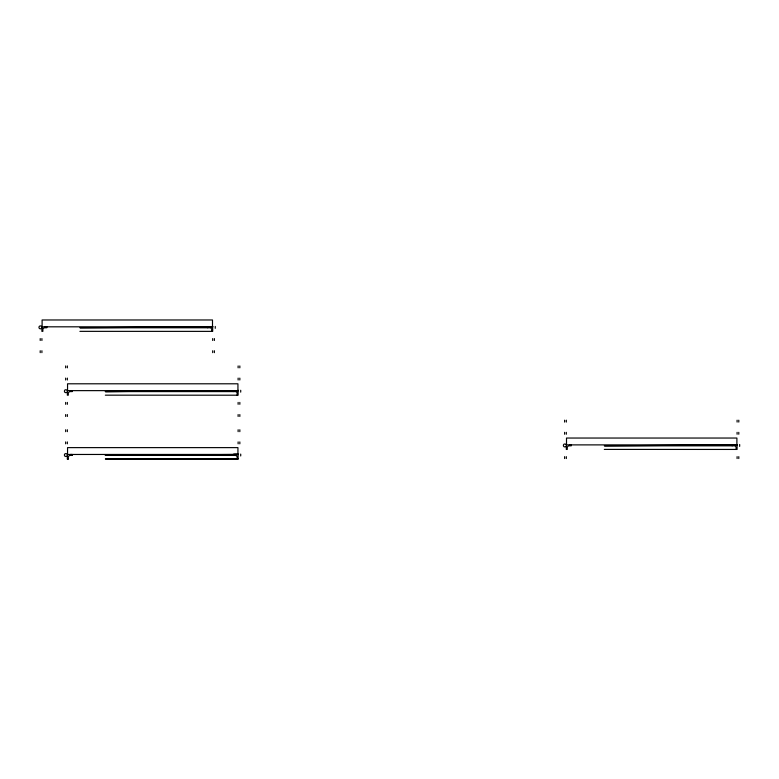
<?xml version="1.0" encoding="UTF-8"?>
<svg xmlns="http://www.w3.org/2000/svg" width="779" height="779" viewBox="0 0 779 779"><rect width="100%" height="100%" fill="white"/><g stroke="black" fill="none" stroke-linecap="round" stroke-linejoin="round"><path stroke-width="1.17" d="M566.323 446.386C562.37 448.879 562.37 442.014 566.323 444.497L566.323 449.444L567.268 449.425L567.268 447.711A1.899 1.899 0 0 1 569.176 445.812L571.26 445.812L571.26 444.858M46.38 326.82L45.036 326.82M208.207 326.8L212.677 326.82L79.906 327.774L209.824 327.774A1.899 1.899 0 0 1 211.732 329.644L211.732 331.377M105.35 391.574L238.121 390.62L105.35 391.594L235.277 391.594A1.899 1.899 0 0 1 237.176 393.473L237.176 395.206M234.995 390.639L233.651 390.639M566.323 444.887L737.09 444.887L604.309 445.831L734.237 445.831A1.899 1.899 0 0 1 736.136 447.73L736.136 449.444M234.08 454.449L233.379 454.459L238.121 454.459L105.35 455.413M71.824 390.639L70.48 390.639M570.598 444.877L569.449 444.877M71.824 454.459L70.48 454.459M733.769 444.877L732.815 444.877M234.576 454.469L238.121 454.459L233.651 454.449M208.344 326.81L212.677 326.8L41.91 326.82M238.121 390.62L67.354 390.639M732.757 444.867L737.09 444.858L733.954 444.867M233.788 454.449L238.121 454.439L67.354 454.469M41.91 328.319C37.957 330.754 37.957 323.976 41.91 326.44L41.91 331.377L42.864 331.357L42.864 329.644A1.899 1.899 0 0 1 44.763 327.774L46.847 327.745L46.847 326.8M79.906 331.348L212.677 331.377L212.677 326.44M67.354 392.149C63.43 394.602 63.391 387.786 67.354 390.26L67.354 395.206L68.309 395.177L68.309 393.473A1.899 1.899 0 0 1 70.207 391.594L72.301 391.574L72.301 390.62M105.35 395.167L238.121 395.206L238.121 390.26M604.309 449.405L737.09 449.444L737.09 444.497M72.301 455.394L70.207 455.413A1.899 1.899 0 0 0 68.309 457.312L68.309 459.026L67.354 459.026L67.354 454.079C63.401 451.645 63.401 458.422 67.354 455.968M105.35 455.394L235.277 455.413A1.899 1.899 0 0 1 237.176 457.312L237.176 459.026M67.354 459.006L68.309 459.006M238.121 459.006L105.35 458.987L238.121 459.026L238.121 454.079M739.67 444.497L739.67 446.386M738.794 420.183L738.794 422.082M738.794 432.335L738.794 434.234M738.794 456.65L738.794 458.549M737.09 420.183L737.09 422.082M737.09 432.335L737.09 434.234M737.09 456.65L737.09 458.549M736.895 444.877L736.895 438.041L566.508 438.041L566.508 444.877M732.153 444.858L732.153 445.831M566.323 420.183L566.323 422.082M566.323 432.335L566.323 434.234M566.323 456.65L566.323 458.549M564.609 420.183L564.609 422.082M564.609 432.335L564.609 434.234M564.609 456.65L564.609 458.549M240.711 390.26L240.711 392.149M240.711 454.079L240.711 455.968M239.835 365.935L239.835 367.834M239.835 378.097L239.835 379.996M239.835 402.412L239.835 404.311M239.835 414.564L239.835 416.463M239.835 429.765L239.835 431.663M239.835 441.917L239.835 443.816M238.121 365.935L238.121 367.834M238.121 378.097L238.121 379.996M238.121 402.412L238.121 404.311M238.121 414.564L238.121 416.463M238.121 429.765L238.121 431.663M238.121 441.917L238.121 443.816M237.936 390.639L237.936 383.794L67.549 383.794L67.549 390.639M237.936 454.459L237.936 447.623L67.549 447.623L67.549 454.459M233.184 390.62L233.184 391.594M233.184 454.439L233.184 455.413M215.257 326.44L215.257 328.319M214.391 338.583L214.391 340.481M214.391 350.745L214.391 352.644M212.677 338.583L212.677 340.481M212.677 350.745L212.677 352.644M212.492 326.81L212.492 319.974L42.105 319.974L42.105 326.81M207.74 326.8L207.74 327.774M72.301 454.439L72.301 455.413M67.354 365.935L67.354 367.834M67.354 378.097L67.354 379.996M67.354 402.412L67.354 404.311M67.354 414.564L67.354 416.463M67.354 429.765L67.354 431.663M67.354 441.917L67.354 443.816M65.65 365.935L65.65 367.834M65.65 378.097L65.65 379.996M65.65 402.412L65.65 404.311M65.65 414.564L65.65 416.463M65.65 429.765L65.65 431.663M65.65 441.917L65.65 443.816M41.91 338.583L41.91 340.481M41.91 350.745L41.91 352.644M40.206 338.583L40.206 340.481M40.206 350.745L40.206 352.644M209.824 326.81L209.123 326.82L212.677 326.81L209.824 326.81"/></g></svg>
